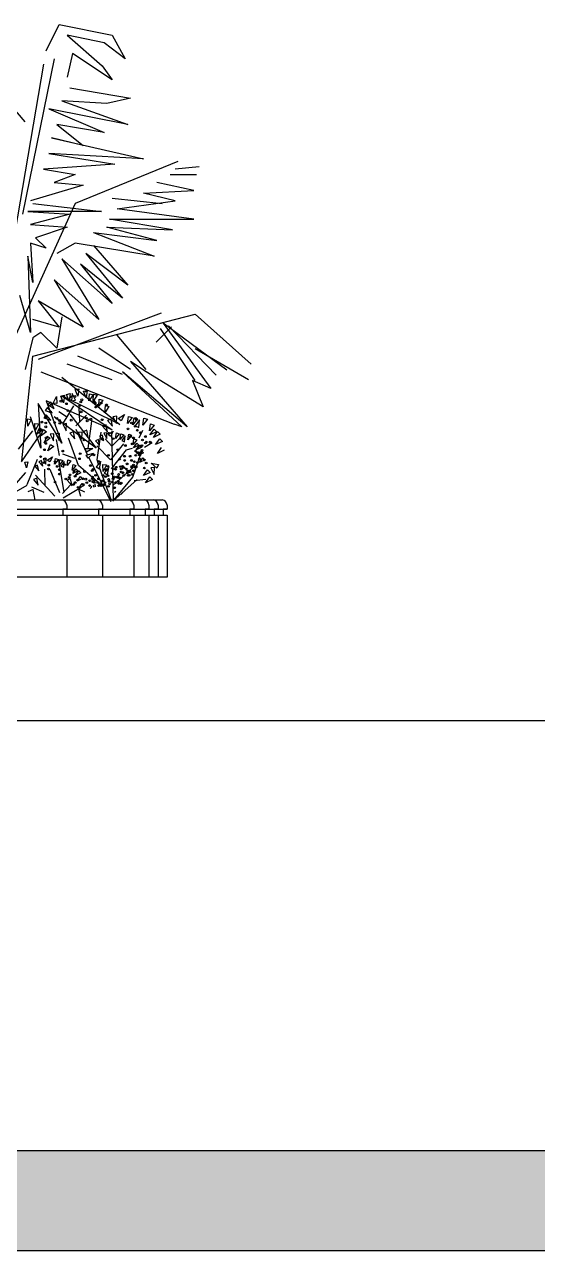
# Model space of a CAD drawing. Header units: millimetres. Extents: x 12377 to 30673, y 89761 to 101952.
# Drawn here: x 19885 to 20880, y 89761 to 92141 of the extents above; entities that cross this region are included whole.
import ezdxf

# ---------------------------------------------------------------- set-up
doc = ezdxf.new("R2010")
doc.units = ezdxf.units.MM
doc.layers.add('www.cad-blocks.net', color=7, linetype='Continuous')

# ---------------------------------------------------------------- blocks, each defined once
blk = doc.blocks.new('A$C76034A20')
for p, q in [((1668.5, 1720.2), (1711.1, 1805.3)), ((1711.1, 1805.3), (1881.6, 1771.3)), ((1736.7, 1771.3), (1849.9, 1671.3)), ((1856, 1745.7), (1736.7, 1771.3)), ((1924.2, 1694.6), (1856, 1745.7)), ((1881.6, 1771.3), (1924.2, 1694.6)), ((1753.7, 1711.7), (1736.7, 1635)), ((1881.6, 1626.5), (1753.7, 1711.7)), ((1660, 1677.6), (1515.1, 834.5)), ((1694.1, 1694.6), (1591.8, 1192.2)), ((1849.9, 1671.3), (1881.6, 1626.5)), ((1745.2, 1601), (1941.2, 1566.9)), ((1719.7, 1558.4), (1932.7, 1481.7)), ((1864.5, 1549.9), (1719.7, 1558.4)), ((1941.2, 1566.9), (1864.5, 1549.9)), ((1600.4, 1490.3), (1557.8, 1541.3)), ((1677.1, 1532.8), (1856, 1456.2)), ((1932.7, 1481.7), (1677.1, 1532.8)), ((1702.6, 1481.7), (1787.8, 1413.6)), ((1856, 1456.2), (1702.6, 1481.7)), ((1685.6, 1439.2), (1983.8, 1371)), ((1787.8, 1413.6), (1685.6, 1439.2)), ((1890.1, 1354), (1660, 1337)), ((1983.8, 1371), (1677.1, 1388.1)), ((1677.1, 1388.1), (1890.1, 1354)), ((2094.6, 1362.5), (1762.3, 1226.3)), ((1660, 1337), (1762.3, 1319.9)), ((1762.3, 1319.9), (1694.1, 1294.4)), ((2069, 1319.9), (2154.3, 1319.9)), ((2162.8, 1345.5), (2086.1, 1337)), ((1787.8, 1285.9), (1617.4, 1234.8)), ((1694.1, 1294.4), (1787.8, 1285.9)), ((2145.7, 1268.8), (2026.4, 1294.4)), ((1881.6, 1243.3), (2043.5, 1226.3)), ((1898.6, 1209.2), (2086.1, 1234.8)), ((1983.8, 1260.3), (2145.7, 1268.8)), ((2086.1, 1234.8), (1983.8, 1260.3)), ((1762.3, 1226.3), (1566.3, 792)), ((1608.9, 1200.7), (1745.2, 1192.2)), ((1847.5, 1200.7), (1608.9, 1200.7)), ((1745.2, 1192.2), (1617.4, 1158.1)), ((1625.9, 1226.3), (1847.5, 1200.7)), ((2145.7, 1175.2), (1898.6, 1209.2)), ((1617.4, 1158.1), (1736.7, 1149.6)), ((2077.6, 1141.1), (1873, 1175.2)), ((1873, 1175.2), (2145.7, 1175.2)), ((1736.7, 1149.6), (1634.4, 1115.6)), ((1634.4, 1115.6), (1668.5, 1081.5)), ((1821.9, 1132.6), (2017.9, 1056)), ((1821.9, 1132.6), (2026.4, 1107.1)), ((1864.5, 1149.6), (2077.6, 1141.1)), ((2026.4, 1107.1), (1864.5, 1149.6)), ((1617.4, 1098.5), (1625.9, 970.8)), ((1668.5, 1081.5), (1617.4, 1098.5)), ((1762.3, 1098.5), (1702.6, 1064.5)), ((2017.9, 1056), (1762.3, 1098.5)), ((1821.9, 1090), (1932.7, 962.3)), ((1608.9, 1056), (1617.4, 809)), ((1625.9, 970.8), (1608.9, 1056)), ((1719.7, 1047.4), (1839, 851.6)), ((1881.6, 902.7), (1719.7, 1047.4)), ((1796.4, 1064.5), (1915.7, 919.7)), ((1932.7, 962.3), (1796.4, 1064.5)), ((1779.3, 1030.4), (1881.6, 902.7)), ((1915.7, 919.7), (1779.3, 1030.4)), ((1694.1, 979.3), (1787.8, 826)), ((1839, 851.6), (1694.1, 979.3)), ((1617.4, 809), (1583.3, 928.2)), ((1643, 911.2), (1711.1, 826)), ((1787.8, 826), (1643, 911.2)), ((1625.9, 732.4), (2150.2, 868.6)), ((1711.1, 826), (1625.9, 851.6)), ((2040.5, 871.7), (1643.1, 721.2)), ((1719.7, 860.1), (1702.6, 757.9)), ((2047.3, 839.2), (2201.4, 627.9)), ((2252.5, 687.5), (2047.3, 839.2)), ((2150.2, 868.6), (2331.4, 706.9)), ((1651.5, 809), (1625.9, 792)), ((1702.6, 757.9), (1651.5, 809)), ((1992.3, 689.8), (1898.6, 800.5)), ((2073.9, 827.9), (2023.9, 777.9)), ((2150.2, 653.5), (2038.7, 822.1)), ((2218.4, 670.5), (2064.3, 830.7)), ((1625.9, 792), (1600.4, 689.8)), ((1941.2, 689.8), (1839, 757.9)), ((2322.9, 655.8), (2150.2, 755.7)), ((1590.3, 394), (1625.9, 732.4)), ((1915.7, 672.7), (1770.8, 732.4)), ((1992.3, 681.3), (1941.2, 715.3)), ((1941.2, 715.3), (2124.7, 504.1)), ((1651.5, 681.3), (2082.1, 512.6)), ((1881.6, 655.7), (1736.7, 706.8)), ((2124.7, 504.1), (1915.7, 681.3)), ((1915.7, 681.3), (2107.6, 504.1)), ((2175.8, 568.3), (1992.3, 681.3)), ((1719.7, 664.2), (1907.1, 511)), ((2201.4, 627.9), (2141.7, 653.5)), ((2141.7, 653.5), (2175.8, 568.3)), ((1691.3, 580.6), (1702.2, 602.1)), ((1702.2, 602.1), (1703.4, 579)), ((1716.1, 603.2), (1728.1, 605.8)), ((1725, 581.9), (1716.1, 603.2)), ((1719.7, 604.6), (1881.6, 493.9)), ((1907.1, 511), (1719.7, 604.6)), ((1728.1, 605.8), (1725, 581.9)), ((1734, 608.7), (1745.9, 611.3)), ((1742.9, 587.4), (1734, 608.7)), ((1745.9, 611.3), (1742.9, 587.4)), ((1752.5, 611.5), (1751, 588.4)), ((1763.1, 589.8), (1752.5, 611.5)), ((1761.9, 624.5), (1773.8, 627)), ((1770.7, 603.1), (1761.9, 624.5)), ((1773.8, 627), (1770.7, 603.1)), ((1789.5, 619.3), (1801.4, 621.9)), ((1798.3, 598), (1789.5, 619.3)), ((1801.4, 621.9), (1798.3, 598)), ((1806.6, 587.7), (1808.3, 610.7)), ((1820.1, 607.7), (1806.6, 587.7)), ((1808.3, 610.7), (1820.1, 607.7)), ((1820.4, 586.5), (1822, 609.5)), ((1833.8, 606.5), (1820.4, 586.5)), ((1822, 609.5), (1833.8, 606.5)), ((1643, 579.1), (1651.5, 434.3)), ((1719.7, 451.3), (1643, 579.1)), ((1672.7, 566.6), (1665.3, 556.9)), ((1665.3, 556.9), (1688.3, 549.5)), ((1668.5, 587.6), (1719.7, 451.3)), ((1881.6, 493.9), (1668.5, 587.6)), ((1688.3, 549.5), (1672.7, 566.6)), ((1683.6, 583.9), (1674.2, 576.2)), ((1674.2, 576.2), (1694.7, 563.6)), ((1694.7, 563.6), (1683.6, 583.9)), ((1703.4, 579), (1691.3, 580.6)), ((1724.4, 517.3), (1758.4, 571.9)), ((1751, 588.4), (1763.1, 589.8)), ((1776.9, 521), (1775.1, 563.9)), ((1838.4, 570.5), (1840, 593.6)), ((1851.8, 590.5), (1838.4, 570.5)), ((1840, 593.6), (1851.8, 590.5)), ((1858.3, 549.4), (1859.9, 572.4)), ((1871.7, 569.3), (1858.3, 549.4)), ((1859.9, 572.4), (1871.7, 569.3)), ((1608.1, 529.3), (1620.2, 527.7)), ((1609.2, 506.2), (1608.1, 529.3)), ((1620.2, 527.7), (1609.2, 506.2)), ((1651.5, 434.3), (1617.4, 536.5)), ((1668.5, 542.9), (1661.1, 533.2)), ((1661.1, 533.2), (1684.1, 525.8)), ((1684.1, 525.8), (1668.5, 542.9)), ((1830.4, 434.3), (1694.1, 536.5)), ((1709.8, 553.3), (1734.6, 537.8)), ((1745.2, 545), (1830.4, 434.3)), ((1764.6, 507.5), (1798.6, 541.6)), ((1804.8, 433.7), (1815.7, 522.2)), ((1878.3, 528.9), (1867, 524.4)), ((1867, 524.4), (1882.9, 506.2)), ((1882.9, 506.2), (1878.3, 528.9)), ((1896.7, 538), (1884.6, 536.3)), ((1884.6, 536.3), (1895.7, 514.9)), ((1895.7, 514.9), (1896.7, 538)), ((1901.6, 531.3), (1922.1, 544.1)), ((1911.2, 523.6), (1901.6, 531.3)), ((1922.1, 544.1), (1911.2, 523.6)), ((1931.1, 514.9), (1934.6, 537.8)), ((1946.2, 533.8), (1931.1, 514.9)), ((1934.6, 537.8), (1946.2, 533.8)), ((1949.3, 510.4), (1952.8, 533.3)), ((1964.3, 529.3), (1949.3, 510.4)), ((1952.8, 533.3), (1964.3, 529.3)), ((1970.1, 526), (1956.8, 507.1)), ((1967.9, 502), (1970.1, 526)), ((1981.4, 509.5), (1984.8, 532.4)), ((1996.4, 528.4), (1981.4, 509.5)), ((1984.8, 532.4), (1996.4, 528.4)), ((1579.6, 431.4), (1625, 490.4)), ((1588.7, 390.5), (1647.7, 476.8)), ((1632.4, 515), (1644.5, 513.4)), ((1633.5, 491.9), (1632.4, 515)), ((1644.5, 513.4), (1633.5, 491.9)), ((1637.8, 479.4), (1647.2, 500.6)), ((1657.3, 493.7), (1637.8, 479.4)), ((1647.2, 500.6), (1657.3, 493.7)), ((1650.4, 473.6), (1659.7, 494.8)), ((1669.8, 487.9), (1650.4, 473.6)), ((1659.7, 494.8), (1669.8, 487.9)), ((1693.3, 481.4), (1681.2, 479.7)), ((1681.2, 479.7), (1692.3, 458.2)), ((1692.3, 458.2), (1693.3, 481.4)), ((1712, 482.4), (1699.9, 480.7)), ((1699.9, 480.7), (1711, 459.2)), ((1711, 459.2), (1712, 482.4)), ((1734.7, 514.2), (1722.6, 512.5)), ((1722.6, 512.5), (1733.7, 491)), ((1733.7, 491), (1734.7, 514.2)), ((1756.7, 488.1), (1745.3, 483.6)), ((1745.3, 483.6), (1761.2, 465.4)), ((1761.2, 465.4), (1756.7, 488.1)), ((1802.7, 413.7), (1765.7, 495)), ((1784.6, 486.9), (1772.5, 485.2)), ((1772.5, 485.2), (1783.6, 463.8)), ((1783.6, 463.8), (1784.6, 486.9)), ((1799.8, 492.7), (1788.4, 488.2)), ((1788.4, 488.2), (1804.3, 470)), ((1804.3, 470), (1799.8, 492.7)), ((1833.8, 397.3), (1846.2, 486.9)), ((1850.4, 477.2), (1841.4, 473.6)), ((1854.1, 459), (1850.4, 477.2)), ((1862.4, 510.7), (1851.1, 506.2)), ((1851.1, 506.2), (1867, 488)), ((1865.1, 484.5), (1855.4, 483.2)), ((1855.4, 483.2), (1864.3, 466)), ((1867, 488), (1862.4, 510.7)), ((1864.3, 466), (1865.1, 484.5)), ((1869.1, 479.1), (1885.4, 489.3)), ((1876.7, 473), (1869.1, 479.1)), ((1885.4, 489.3), (1876.7, 473)), ((1885.9, 267.9), (1880.9, 488.4)), ((1892.7, 466), (1895.5, 484.3)), ((1904.7, 481.1), (1892.7, 466)), ((1895.5, 484.3), (1904.7, 481.1)), ((1907.2, 462.4), (1910, 480.7)), ((1919.2, 477.5), (1907.2, 462.4)), ((1910, 480.7), (1919.2, 477.5)), ((1932.9, 461.7), (1935.6, 480)), ((1944.9, 476.8), (1932.9, 461.7)), ((1935.6, 480), (1944.9, 476.8)), ((1956.8, 507.1), (1967.9, 502)), ((1980.1, 492.2), (1968.7, 467.3)), ((2002.4, 490.7), (2005.8, 513.6)), ((2017.4, 509.6), (2002.4, 490.7)), ((2004.2, 477.6), (2017.5, 496.5)), ((2026.1, 487.8), (2004.2, 477.6)), ((2005.8, 513.6), (2017.4, 509.6)), ((2015.3, 469.4), (2028.7, 488.4)), ((2037.2, 479.6), (2015.3, 469.4)), ((2017.5, 496.5), (2026.1, 487.8)), ((2028.7, 488.4), (2037.2, 479.6)), ((2107.6, 504.1), (2082.1, 512.6)), ((1661.9, 452.4), (1671.3, 473.6)), ((1681.4, 466.7), (1661.9, 452.4)), ((1671.3, 473.6), (1681.4, 466.7)), ((1673.5, 425.7), (1682.8, 446.9)), ((1692.9, 440), (1673.5, 425.7)), ((1682.8, 446.9), (1692.9, 440)), ((1711.3, 410.9), (1702.2, 463.2)), ((1772.6, 379.1), (1740.8, 467.7)), ((1837.7, 462.7), (1828.6, 459)), ((1828.6, 459), (1841.4, 444.5)), ((1876.7, 396.8), (1832.5, 442.8)), ((1841.4, 444.5), (1837.7, 462.7)), ((1841.4, 473.6), (1854.1, 459)), ((1880.9, 441.4), (1859.4, 464.5)), ((1919, 448.7), (1876.7, 396.8)), ((1880.9, 441.4), (1910.4, 470.9)), ((1923.9, 474.9), (1913.2, 459.7)), ((1913.2, 459.7), (1922.1, 455.7)), ((1922.1, 455.7), (1923.9, 474.9)), ((1949.7, 446.7), (1952.4, 465)), ((1961.7, 461.8), (1949.7, 446.7)), ((1951.1, 436.1), (1961.8, 451.3)), ((1968.6, 444.3), (1951.1, 436.1)), ((1952.4, 465), (1961.7, 461.8)), ((1960.1, 429.6), (1970.7, 444.8)), ((1977.6, 437.8), (1960.1, 429.6)), ((1961.8, 451.3), (1968.6, 444.3)), ((1970.7, 444.8), (1977.6, 437.8)), ((2011.1, 451.8), (1986.3, 437.3)), ((2022.5, 446.4), (2035.9, 465.3)), ((2044.4, 456.6), (2022.5, 446.4)), ((2028.6, 418), (2041.9, 436.9)), ((2035.9, 465.3), (2044.4, 456.6)), ((1606.9, 317.7), (1641, 399.5)), ((1668.3, 401.7), (1658.6, 400.4)), ((1658.6, 400.4), (1667.5, 383.2)), ((1667.5, 383.2), (1668.3, 401.7)), ((1672.2, 396.3), (1688.6, 406.6)), ((1688.6, 406.6), (1679.9, 390.2)), ((1695.9, 383.2), (1698.6, 401.6)), ((1707.9, 398.4), (1695.9, 383.2)), ((1698.6, 401.6), (1707.9, 398.4)), ((1710.4, 379.6), (1713.2, 397.9)), ((1713.2, 397.9), (1722.4, 394.7)), ((1761.2, 401.8), (1722.6, 415.5)), ((1736.1, 378.9), (1738.8, 397.2)), ((1738.8, 397.2), (1748.1, 394)), ((1795.1, 433.6), (1819.2, 433.8)), ((1799.2, 422.1), (1795.1, 433.6)), ((1797.8, 412.5), (1821.2, 418.4)), ((1804.6, 402.3), (1797.8, 412.5)), ((1819.2, 433.8), (1799.2, 422.1)), ((1821.2, 418.4), (1804.6, 402.3)), ((1879, 261.1), (1806.9, 404.6)), ((1837.8, 383.6), (1833.8, 397.3)), ((1926.9, 429.1), (1878.4, 367.9)), ((1926.9, 429.1), (1948, 435.2)), ((1949, 341), (1979.2, 428.2)), ((1965.8, 411.2), (1976.5, 426.4)), ((1983.3, 419.4), (1965.8, 411.2)), ((1970.7, 388.5), (1981.3, 403.6)), ((1976.5, 426.4), (1983.3, 419.4)), ((1981.3, 403.6), (1988.2, 396.6)), ((2050.5, 428.2), (2028.6, 418)), ((1599.8, 389.4), (1609.5, 390.5)), ((1605.1, 371.7), (1599.8, 389.4)), ((1609.5, 390.5), (1605.1, 371.7)), ((1640.9, 379.9), (1631.8, 376.3)), ((1631.8, 376.3), (1644.5, 361.7)), ((1644.5, 361.7), (1640.9, 379.9)), ((1653.6, 394.4), (1644.5, 390.8)), ((1644.5, 390.8), (1657.3, 376.3)), ((1657.3, 376.3), (1653.6, 394.4)), ((1665.8, 313.3), (1664.2, 367)), ((1679.9, 390.2), (1672.2, 396.3)), ((1713.1, 289.9), (1681.7, 365.5)), ((1727.1, 292.8), (1709, 395)), ((1722.4, 394.7), (1710.4, 379.6)), ((1727, 392.1), (1716.4, 377)), ((1716.4, 377), (1725.3, 372.9)), ((1725.3, 372.9), (1727, 392.1)), ((1748.1, 394), (1736.1, 378.9)), ((1752.9, 363.9), (1755.6, 382.2)), ((1764.9, 379), (1752.9, 363.9)), ((1754.3, 353.4), (1765, 368.5)), ((1771.8, 361.5), (1754.3, 353.4)), ((1755.6, 382.2), (1764.9, 379)), ((1763.2, 346.9), (1773.9, 362)), ((1765, 368.5), (1771.8, 361.5)), ((1840.7, 320.1), (1772.6, 379.1)), ((1773.9, 362), (1780.7, 355)), ((1844.8, 391.9), (1829.9, 374.1)), ((1829.9, 374.1), (1840.6, 368.1)), ((1840.6, 368.1), (1844.8, 391.9)), ((1879, 267.9), (1841.2, 371.9)), ((1852.1, 382.4), (1864.1, 380.4)), ((1852.4, 359.3), (1852.1, 382.4)), ((1864.1, 380.4), (1852.4, 359.3)), ((1870.9, 372.6), (1856.1, 354.8)), ((1866.8, 348.8), (1870.9, 372.6)), ((1884.8, 315.3), (1949.6, 372.3)), ((1988.2, 396.6), (1970.7, 388.5)), ((1983, 346.1), (1996.3, 365.1)), ((1996.3, 365.1), (2004.9, 356.3)), ((2019.2, 372.6), (2007.1, 370.9)), ((2007.1, 370.9), (2018.2, 349.4)), ((2008.5, 386), (2031.3, 381.5)), ((2026.7, 370.2), (2008.5, 386)), ((2018.2, 349.4), (2019.2, 372.6)), ((2031.3, 381.5), (2026.7, 370.2)), ((1541, 286), (1602.3, 356.4)), ((1638.6, 338.2), (1627.3, 333.7)), ((1627.3, 333.7), (1643.1, 315.5)), ((1696.3, 279.3), (1634.1, 347.3)), ((1643.1, 315.5), (1638.6, 338.2)), ((1721.3, 288.1), (1748.2, 317.7)), ((1747.6, 336), (1736.2, 331.4)), ((1736.2, 331.4), (1752.1, 313.3)), ((1752.1, 313.3), (1747.6, 336)), ((1780.7, 355), (1763.2, 346.9)), ((1769, 328.4), (1779.6, 343.6)), ((1786.5, 336.6), (1769, 328.4)), ((1773.8, 305.7), (1784.5, 320.8)), ((1779.6, 343.6), (1786.5, 336.6)), ((1784.5, 320.8), (1791.4, 313.8)), ((1825.8, 319), (1826.9, 309.3)), ((1856.1, 354.8), (1866.8, 348.8)), ((1883.6, 263.4), (1963.3, 333.7)), ((1888.1, 267.9), (1949, 341)), ((1990.4, 333.6), (1953.4, 329.2)), ((2004.9, 356.3), (1983, 346.1)), ((1990.2, 323.1), (2003.5, 342)), ((2012.1, 333.3), (1990.2, 323.1)), ((2003.5, 342), (2012.1, 333.3)), ((1543.4, 279), (1606.9, 315.4)), ((1626.1, 300.8), (1609.1, 294)), ((1662.2, 291.4), (1622.7, 308.7)), ((1632.9, 266.7), (1626.1, 300.8)), ((1724, 274.5), (1781.6, 308.7)), ((1793.6, 292.8), (1773.1, 301.9)), ((1773.1, 301.9), (1779.9, 279.2)), ((1791.4, 313.8), (1773.8, 305.7)), ((1814.5, 307.2), (1811.3, 304.5)), ((1815.6, 311.5), (1814.5, 307.2)), ((1820.4, 316.3), (1822.6, 308.3)), ((1894.2, 294.2), (1889.6, 291.2)), ((1906.9, 287.5), (1901.7, 285.7)), ((1909.7, 285), (1917.6, 292.4)), ((1471.4, 267.9), (2044.4, 267.9)), ((1710.2, 267.9), (1720, 267.9)), ((1735.2, 251), (1735.2, 237.9)), ((1825.3, 267.9), (1835, 267.9)), ((1850.3, 251), (1850.3, 237.9)), ((1926.5, 267.9), (1936.3, 267.9)), ((1951.5, 251), (1951.5, 237.9)), ((1976, 267.9), (1985.7, 267.9)), ((2001, 251), (2001, 237.9)), ((2005.6, 267.9), (2015.3, 267.9)), ((2030.6, 251), (2030.6, 237.9)), ((2034.6, 267.9), (2044.4, 267.9)), ((2059.6, 251), (2059.6, 237.9)), ((1475.4, 237.9), (2059.6, 237.9)), ((1478.1, 217.9), (2059.6, 217.9)), ((1735.2, 237.9), (1722.7, 237.9)), ((1722.7, 237.9), (1722.7, 217.9)), ((1722.7, 217.9), (1735.2, 217.9)), ((1735.2, 217.9), (1735.2, 17.9)), ((1850.3, 237.9), (1837.8, 237.9)), ((1837.8, 237.9), (1837.8, 217.9)), ((1837.8, 217.9), (1850.3, 217.9)), ((1850.3, 217.9), (1850.3, 17.9)), ((1951.5, 237.9), (1939, 237.9)), ((1939, 237.9), (1939, 217.9)), ((1939, 217.9), (1951.5, 217.9)), ((1951.5, 217.9), (1951.5, 17.9)), ((2001, 237.9), (1988.5, 237.9)), ((1988.5, 237.9), (1988.5, 217.9)), ((1988.5, 217.9), (2001, 217.9)), ((2001, 217.9), (2001, 17.9)), ((2030.6, 237.9), (2018.1, 237.9)), ((2018.1, 237.9), (2018.1, 217.9)), ((2018.1, 217.9), (2030.6, 217.9)), ((2030.6, 217.9), (2030.6, 17.9)), ((2059.6, 237.9), (2047.1, 237.9)), ((2047.1, 237.9), (2047.1, 217.9)), ((2047.1, 217.9), (2059.6, 217.9)), ((2059.6, 217.9), (2059.6, 17.9)), ((2059.6, 17.9), (1211.1, 17.9))]:
    blk.add_line(p, q)
for centre, radius in [((1749.8, 600.7), 2.88), ((1761.5, 601.9), 2.88), ((1797.9, 618.8), 2.88), ((1685.1, 575.6), 2.75), ((1716.3, 586.9), 2.88), ((1734.1, 578.6), 2.88), ((1739.2, 556), 2.88), ((1776.8, 572.5), 2.88), ((1780.3, 584.2), 2.88), ((1781.5, 552.5), 2.88), ((1783.9, 591.3), 2.88), ((1823.8, 585.4), 2.88), ((1827.4, 580.7), 2.88), ((1828.5, 567.8), 2.88), ((1834.4, 573.7), 2.88), ((1846.2, 580.7), 2.88), ((1863.8, 574.8), 2.88), ((1654.8, 519.1), 2.75), ((1665.8, 534.2), 2.75), ((1667.2, 516.3), 2.75), ((1682.4, 552.1), 2.75), ((1696.2, 517.7), 2.75), ((1703.3, 531.3), 2.88), ((1711.6, 524.2), 2.88), ((1712.7, 515), 2.75), ((1749.8, 525.5), 2.88), ((1798, 532.5), 2.88), ((1801.5, 523.1), 2.88), ((1813.3, 528.7), 2.75), ((1849.7, 526.7), 2.88), ((1944.2, 516.3), 2.75), ((1958, 531.5), 2.75), ((1960.7, 527.4), 2.75), ((1647.9, 492.9), 2.75), ((1667.2, 503.9), 2.75), ((1871.2, 483.3), 2.75), ((1933.2, 497.1), 2.75), ((1956.6, 505.3), 2.75), ((1963.5, 492.9), 2.75), ((1973.1, 484.7), 2.75), ((1667.2, 450.2), 2.75), ((1668.6, 468.1), 2.75), ((1791.2, 461.2), 2.75), ((1850.5, 464), 2.75), ((1884.9, 465.4), 2.75), ((1924.9, 443.3), 2.75), ((1941.4, 472.3), 2.75), ((1946.9, 448.8), 2.75), ((1951.1, 468.1), 2.75), ((1966.2, 435.1), 2.75), ((1973.1, 442), 2.75), ((1978.6, 443.3), 2.75), ((1980, 461.2), 2.75), ((1989.7, 472.3), 2.75), ((1989.7, 451.6), 2.75), ((1992.4, 454.4), 2.75), ((2004.8, 454.4), 2.75), ((1650.7, 407.5), 2.75), ((1663.1, 429.6), 2.75), ((1665.8, 400.6), 2.75), ((1722.3, 425.4), 2.75), ((1776.1, 400.6), 2.75), ((1778.8, 417.2), 2.75), ((1822.9, 413), 2.75), ((1869.8, 411.7), 2.75), ((1900.1, 429.6), 2.75), ((1906.4, 399.4), 2.75), ((1922.1, 408.9), 2.75), ((1922.5, 395.2), 2.75), ((1940.1, 408.9), 2.75), ((1944.2, 395.1), 2.75), ((1958, 425.4), 2.75), ((1958, 411.7), 2.75), ((1963.5, 419.9), 2.75), ((1967.6, 419.9), 2.75), ((1970.4, 399.3), 2.75), ((1971.7, 413), 2.75), ((1978.6, 428.2), 2.75), ((1986, 397), 2.75), ((1661.7, 388.2), 2.75), ((1676, 367.6), 2.75), ((1676.9, 380), 2.75), ((1697.5, 391), 2.75), ((1704.4, 375.8), 2.75), ((1711.3, 364.8), 2.75), ((1727.9, 381.3), 2.75), ((1758.2, 362.1), 2.75), ((1792.6, 359.3), 2.75), ((1811.9, 378.6), 2.75), ((1817.4, 362.1), 2.75), ((1820.2, 366.2), 2.75), ((1838.1, 392.4), 2.75), ((1861.5, 366.2), 2.75), ((1862.9, 363.4), 2.75), ((1868.4, 375.8), 2.75), ((1886.3, 367.6), 2.75), ((1893.2, 366.2), 2.75), ((1894.6, 373.1), 2.75), ((1908.8, 374.8), 2.75), ((1911.2, 367.6), 2.75), ((1911.1, 357.9), 2.75), ((1915.3, 375.8), 2.75), ((1915.4, 375.4), 2.75), ((1916.6, 355.2), 2.75), ((1919.4, 371.7), 2.75), ((1927.7, 367.6), 2.75), ((1930.4, 384.1), 2.75), ((1931.5, 355.1), 2.75), ((1932.1, 361.1), 2.75), ((1938.7, 360.7), 2.75), ((1940.1, 357.9), 2.75), ((1945.6, 375.8), 2.75), ((1945.6, 373.1), 2.75), ((1950.7, 361.7), 2.75), ((1951.1, 380), 2.75), ((1953.8, 391), 2.75), ((1956.6, 373.1), 2.75), ((1959.3, 374.5), 2.75), ((1963.5, 388.2), 2.75), ((1986, 370.6), 2.75), ((1992, 386.8), 2.75), ((1696.9, 325.2), 2.75), ((1711.3, 351), 2.75), ((1732.2, 335.3), 2.75), ((1743, 340), 2.75), ((1745.8, 348.3), 2.75), ((1757.4, 317.4), 2.75), ((1762.3, 344.2), 2.75), ((1762.3, 323.5), 2.75), ((1770.6, 331.8), 2.75), ((1787.1, 335.9), 2.75), ((1788.5, 318), 2.75), ((1796.7, 334.5), 2.75), ((1799.9, 323.4), 2.75), ((1809.4, 329.4), 2.75), ((1818.4, 335.9), 2.75), ((1818.8, 341.4), 2.75), ((1819.6, 327), 2.75), ((1823.8, 324.6), 2.75), ((1824.3, 330.4), 2.75), ((1828.4, 346.9), 2.75), ((1835.3, 323.5), 2.75), ((1838.1, 335.9), 2.75), ((1842.2, 319.4), 2.75), ((1850.5, 329), 2.75), ((1851.9, 346.9), 2.75), ((1856.7, 318), 2.75), ((1858.8, 323.5), 2.75), ((1860.1, 342.8), 2.75), ((1868.4, 345.5), 2.75), ((1870.5, 333.5), 2.75), ((1872.5, 327.6), 2.75), ((1873.9, 319.4), 2.75), ((1882.2, 352.4), 2.75), ((1882.4, 325.2), 2.75), ((1884.9, 335.9), 2.75), ((1889.6, 341.3), 2.75), ((1893.2, 323.5), 2.75), ((1898.7, 340), 2.75), ((1900.1, 342.8), 2.75), ((1901.5, 327.6), 2.75), ((1902.8, 349.7), 2.75), ((1902.8, 320.7), 2.75), ((1905.6, 338.6), 2.75), ((1909.4, 320.4), 2.75), ((1911.1, 322.1), 2.75), ((1919.4, 346.9), 2.75), ((1933.2, 346.9), 2.75), ((1937.3, 346.9), 2.75), ((1947.1, 350.3), 2.75), ((1771.9, 308.3), 2.75), ((1809.1, 313.9), 2.75), ((1838.2, 313.8), 2.75), ((1845.9, 313.2), 2.75), ((1853.1, 314.4), 2.75), ((1869.9, 311.4), 2.75), ((1889.6, 306.6), 2.75)]:
    blk.add_circle(centre, radius)
for centre in [(1715.7, 248.7), (1830.7, 248.7), (1932, 248.7), (1981.4, 248.7), (2011, 248.7), (2040.1, 248.7)]:
    blk.add_arc(centre, 19.7, 6.5765, 77.3583)
blk = doc.blocks.new('FORMAT')
at = {"layer": 'www.cad-blocks.net', "true_color": 0x546d8e}
h = blk.add_hatch(color=155, dxfattribs=at)
h.set_gradient(color1=(68, 68, 68), color2=(84, 109, 142), tint=1)
h.paths.add_polyline_path([(13495.8, 89955.2), (13495.8, 89761.4), (30672.7, 89761.4), (30672.7, 89955.2)])
at = {"layer": 'www.cad-blocks.net', "color": 155, "true_color": 0x546d8e}
for p, q in [((13495.8, 90790.3), (30672.7, 90790.3)), ((13495.8, 89955.2), (30672.7, 89955.2)), ((13495.8, 89955.2), (30672.7, 89955.2)), ((13495.8, 89761.4), (30672.7, 89761.4))]:
    blk.add_line(p, q, dxfattribs=at)

msp = doc.modelspace()

# ---------------------------------------------------------------- block references
at = {"xscale": 0.6, "yscale": 0.6, "zscale": 0.6}
msp.add_blockref('A$C76034A20', (18926, 91057.8), dxfattribs=at)
at = {"layer": 'www.cad-blocks.net'}
msp.add_blockref('FORMAT', (0, 0), dxfattribs=at)

doc.saveas('drawing.dxf')
